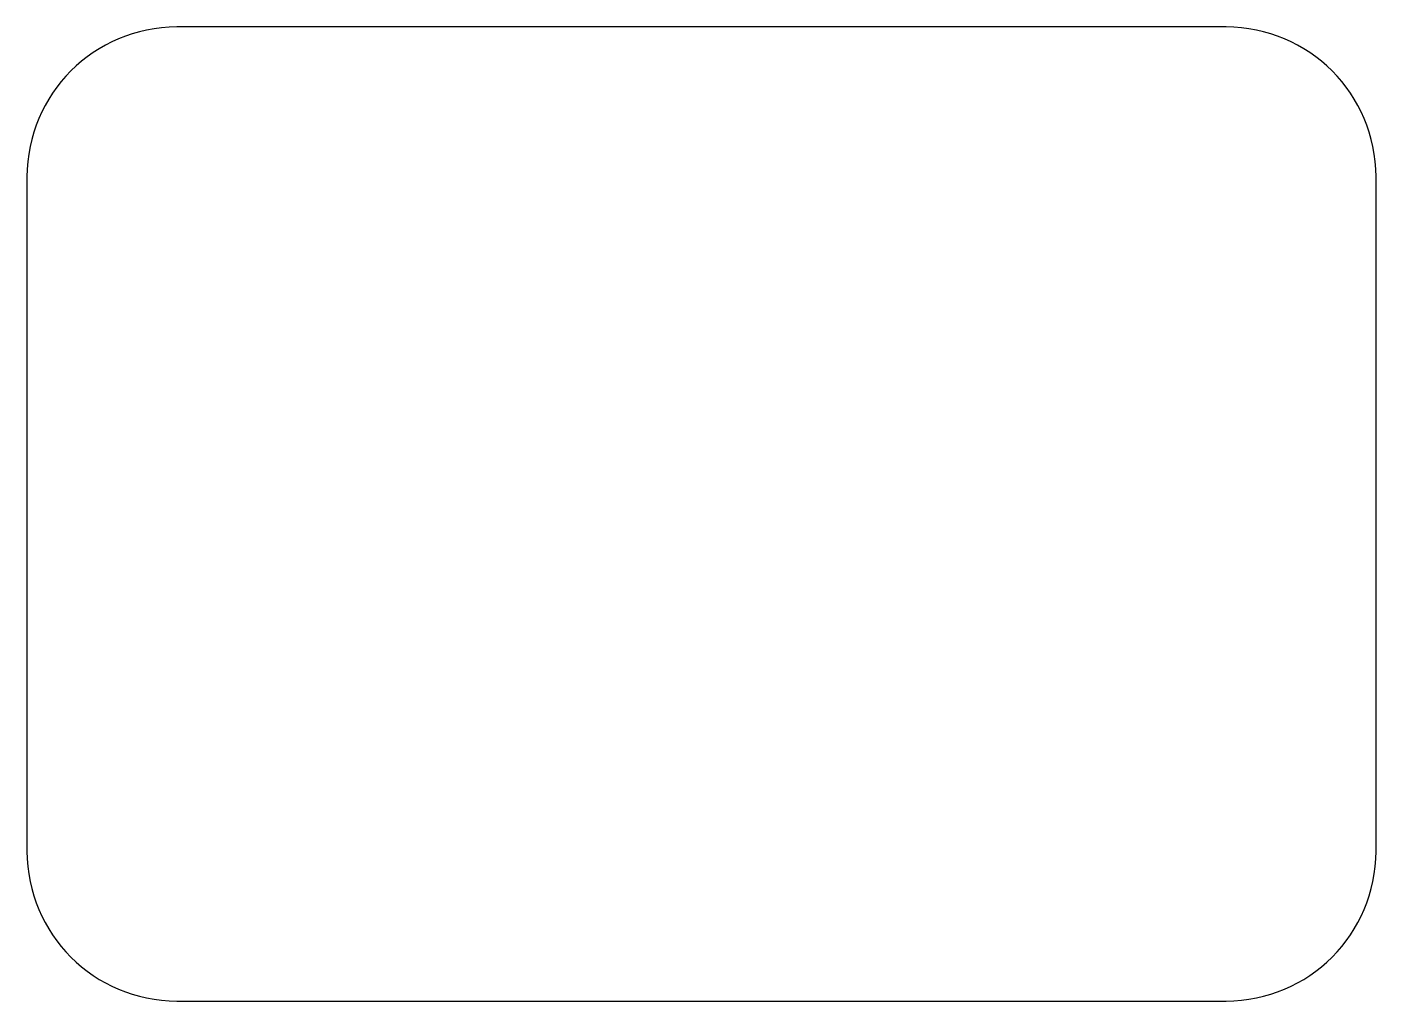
# Model space of a CAD drawing. Header units: millimetres. Extents: x 16.5 to 106.5, y 13.7 to 78.7.
import ezdxf

# ---------------------------------------------------------------- set-up
doc = ezdxf.new("R2010")
doc.units = ezdxf.units.MM
doc.header["$MEASUREMENT"] = 0

msp = doc.modelspace()

# ---------------------------------------------------------------- linework, layer by layer
for p, q in [((96.538, 78.717), (26.538, 78.717)), ((16.538, 68.717), (16.538, 23.717)), ((106.538, 23.717), (106.538, 68.717)), ((26.538, 13.717), (96.538, 13.717))]:
    msp.add_line(p, q)
for centre, start, end in [((26.538, 68.717), 90, 180), ((96.538, 68.717), 0, 90), ((26.538, 23.717), 180, 270), ((96.538, 23.717), 270, 0)]:
    msp.add_arc(centre, 10, start, end)

doc.saveas('drawing.dxf')
